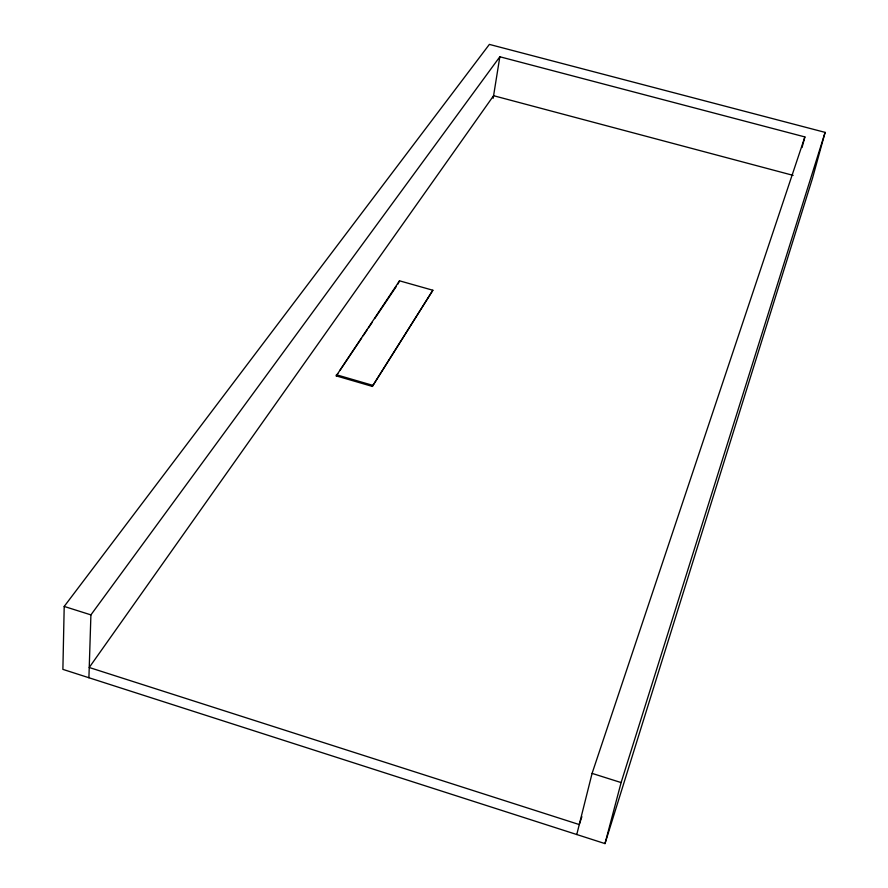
<?xml version="1.0" encoding="UTF-8"?>
<svg xmlns="http://www.w3.org/2000/svg" width="888" height="888" viewBox="0 0 888 888"><rect width="100%" height="100%" fill="white"/><g stroke="black" fill="none" stroke-linecap="round" stroke-linejoin="round"><path stroke-width="1.33" d="M64.202 606.437L62.882 669.374L604.994 843.6L812.431 178.488L825.119 132.379L489.377 44.4L64.202 606.437L90.909 614.885L499.844 56.765L804.883 136.93L802.031 147.541M88.911 677.744L90.909 614.885M336.23 375.89L399.511 280.819L432.867 290.243L372.35 386.413L336.23 375.89L337.762 373.604M372.35 386.413L432.867 290.243M399.511 280.819L397.824 284.204M493.173 98.257L499.844 56.765M576.767 834.531L592.085 773.393L804.883 136.93M604.994 843.6L621.112 782.572L825.119 132.379M581.884 816.671L579.265 824.564L89.233 667.487L493.584 95.704L793.128 175.369M340.071 370.163L361.638 338.073M363.17 335.775L367.022 330.047M368.564 327.75L372.416 322.022M374.725 318.581L396.281 286.491M336.363 374.747L372.505 385.27M592.085 773.393L621.112 782.572"/></g></svg>
